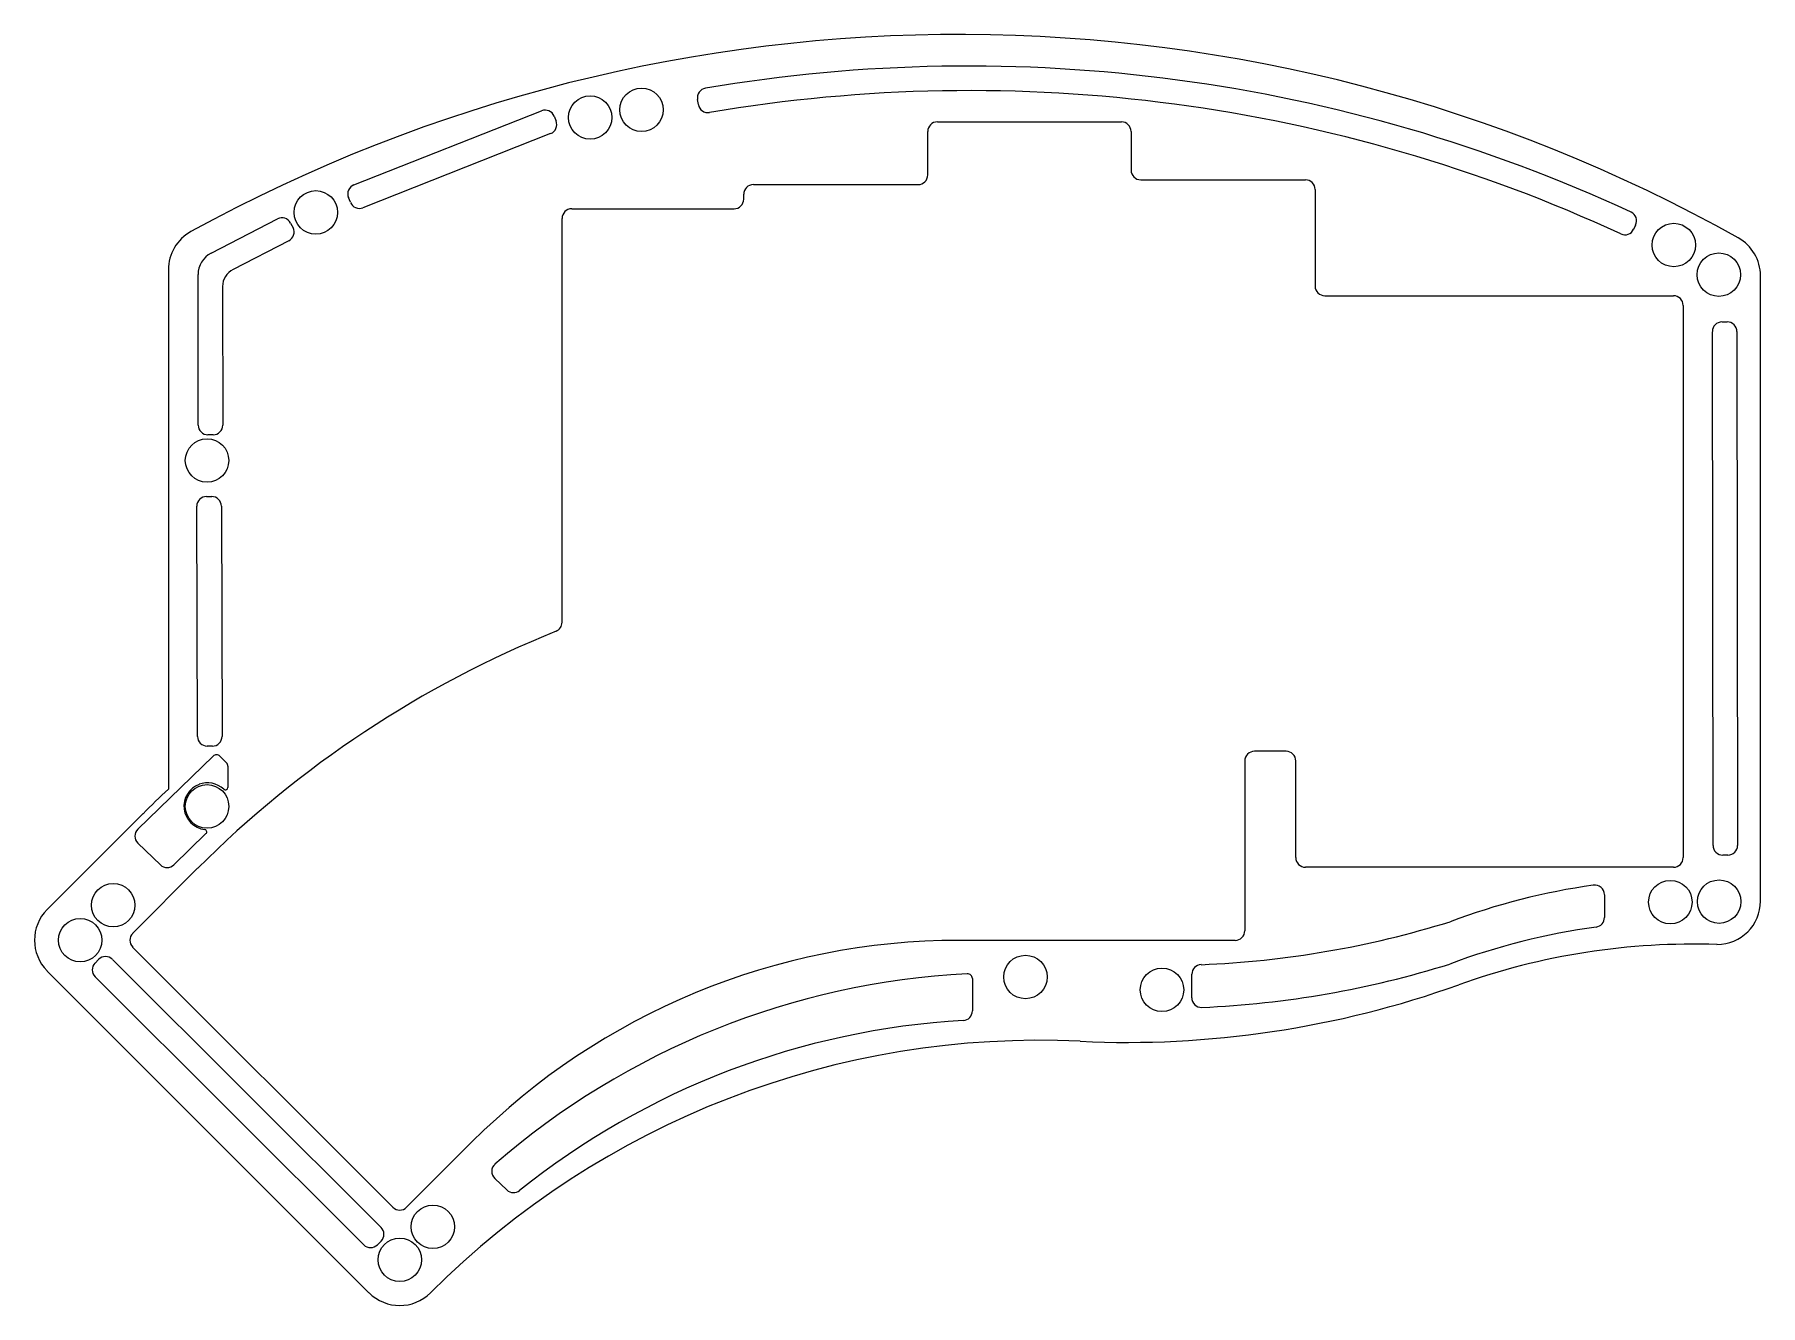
# Model space of a CAD drawing. Header units: millimetres. Extents: x -88 to 90, y -77 to 55.
import ezdxf

# ---------------------------------------------------------------- set-up
doc = ezdxf.new("R2010")
doc.units = ezdxf.units.MM
doc.layers.add('CUTOUTS', color=1, linetype='CONTINUOUS')
doc.layers.add('PERIMETER', color=5, linetype='CONTINUOUS')

msp = doc.modelspace()

# ---------------------------------------------------------------- linework, layer by layer
at = {"layer": 'CUTOUTS'}
for p, q in [((-55.34, 39.29), (-35.91, 46.96)), ((-19.67, 47.6), (-19.77, 48.14)), ((-34.61, 46.4), (-34.41, 45.9)), ((4.06, 40.32), (4.06, 44.82)), ((5.06, 45.82), (24.11, 45.82)), ((25.11, 44.82), (25.11, 40.82)), ((-34.97, 44.6), (-54.4, 36.93)), ((-13.99, 39.32), (3.06, 39.32)), ((26.11, 39.82), (43.16, 39.82)), ((-55.69, 37.49), (-55.9, 37.99)), ((-14.99, 37.82), (-14.99, 38.32)), ((44.16, 38.82), (44.16, 28.82)), ((-70.11, 32.24), (-63.24, 35.78)), ((-33.79, -5.97), (-33.79, 35.82)), ((-32.79, 36.82), (-15.99, 36.82)), ((-61.89, 35.34), (-61.64, 34.86)), ((77.34, 35.13), (77.13, 34.69)), ((-62.08, 33.52), (-67.84, 30.55)), ((-71.45, 14.43), (-71.47, 30.01)), ((-68.93, 28.77), (-68.91, 14.43)), ((45.16, 27.82), (81.26, 27.82)), ((82.26, 26.82), (82.26, -30.33)), ((86.28, 25.11), (86.82, 25.11)), ((85.35, -29.08), (85.28, 24.1)), ((87.82, 24.11), (87.89, -29.07)), ((-69.91, 13.43), (-70.45, 13.43)), ((-71.53, -17.79), (-71.6, 6.03)), ((-70.6, 7.04), (-70.06, 7.04)), ((-69.06, 6.04), (-68.99, -17.79)), ((-69.99, -18.79), (-70.53, -18.79)), ((41.16, -19.33), (37.88, -19.33)), ((-77.71, -27.39), (-69.91, -19.83)), ((-69.21, -19.84), (-68.53, -20.54)), ((-68.39, -20.88), (-68.39, -23.07)), ((36.88, -20.33), (36.88, -37.9)), ((42.16, -30.33), (42.16, -20.33)), ((-70.65, -27.85), (-73.98, -31.07)), ((-75.36, -31.08), (-77.71, -28.83)), ((86.89, -30.07), (86.35, -30.07)), ((-78.24, -38.18), (-71.51, -31.44)), ((81.26, -31.33), (43.16, -31.33)), ((74.1, -34.17), (74.11, -36.53)), ((35.88, -38.9), (7.3, -38.9)), ((-82.13, -41.25), (-81.76, -40.87)), ((-80.34, -40.87), (-52.52, -68.61)), ((-51.3, -66.53), (-78.24, -39.59)), ((-54.32, -70.41), (-82.13, -42.66)), ((8.68, -42.85), (8.68, -46.2)), ((31.39, -44.83), (31.4, -42.41)), ((-43.15, -59.8), (-49.89, -66.53)), ((-39.5, -64.73), (-40.76, -63.53)), ((-52.52, -70.02), (-52.9, -70.4))]:
    msp.add_line(p, q, dxfattribs=at)
for centre in [(-30.88, 46.27), (-25.56, 47.07), (-59.28, 36.45), (81.29, 33.07), (85.95, 30), (-70.54, 10.77), (-70.54, -25.03), (-80.25, -35.26), (80.93, -34.94), (85.98, -34.89), (-83.67, -38.88), (14.18, -42.69), (28.31, -44.02), (-47.16, -68.54), (-50.59, -71.96)]:
    msp.add_circle(centre, 2.25, dxfattribs=at)
for centre, radius, start, end in [((8.28, -111.58), 163.17, 65.1467, 99.6065), ((-18.78, 48.31), 1, 99.6065, 189.9325), ((8.39, -111.6), 160.65, 65.1854, 99.6414), ((-35.54, 46.03), 1, 22.1939, 111.5196), ((-18.69, 47.77), 1, 189.9325, 279.6414), ((-35.34, 45.53), 1, -68.4804, 22.1939), ((5.06, 44.82), 1, 90, 180), ((24.11, 44.82), 1, 0, 90), ((-13.99, 38.32), 1, 90, 180), ((3.06, 40.32), 1, -90, 0), ((26.11, 40.82), 1, 180, 270), ((43.16, 38.82), 1, 0, 90), ((-54.97, 38.36), 1, 111.5196, 202.1962), ((-15.99, 37.82), 1, -90, 0), ((-62.78, 34.89), 1, 27.2436, 117.2436), ((-54.77, 37.86), 1, 202.1962, 291.5196), ((-32.79, 35.82), 1, 90, 180), ((76.44, 35.57), 1, -25.6768, 65.1467), ((-62.53, 34.41), 1, -62.7564, 27.2436), ((76.23, 35.13), 1, 245.1854, 334.3232), ((-68.97, 30.01), 2.5, 117.2436, 180.0673), ((-66.93, 28.77), 2, 117.2436, 180.0668), ((45.16, 28.82), 1, 180, 270), ((81.26, 26.82), 1, 0, 90), ((86.28, 24.11), 1, 90.106, 180.0721), ((86.82, 24.11), 1, 0.0721, 90.106), ((-70.45, 14.43), 1, 180.0673, 270.1064), ((-69.91, 14.43), 1, -89.8936, 0.0668), ((-70.6, 6.04), 1, 90.1039, 180.1584), ((-70.06, 6.04), 1, 0.1584, 90.1039), ((7.3, -110.25), 111.45, 111.9806, 135), ((-34.79, -5.97), 1, 291.9806, 360), ((-70.53, -17.79), 1, 180.1584, 270.1066), ((-69.99, -17.79), 1, -89.8934, 0.1584), ((37.88, -20.33), 1, 90, 180), ((41.16, -20.33), 1, 0, 90), ((-69.56, -20.19), 0.5, 44.0993, 134.0993), ((-68.89, -20.88), 0.5, 0, 44.0993), ((-70.51, -25.02), 2.42, 110.5218, 263.4084), ((-70.49, -25.08), 2.49, 47.4945, 110.5218), ((-68.64, -23.07), 0.25, -132.5055, 0), ((-77.01, -28.11), 1, 134.0993, 226.1507), ((-70.82, -27.67), 0.25, -45.9007, 83.4084), ((43.16, -30.33), 1, 180, 270), ((81.26, -30.33), 1, -90, 0), ((86.35, -29.07), 1, 180.0721, 270.106), ((86.89, -29.07), 1, -89.894, 0.0721), ((-74.67, -30.36), 1, 226.1507, 314.0993), ((82.9, -103.03), 70.55, 98.1018, 110.555), ((73.1, -34.17), 1, 0.1454, 98.1018), ((28.25, 59.36), 100.86, 272.3355, 287.2318), ((73.11, -36.53), 1, -82.1906, 0.1454), ((-77.53, -38.88), 1, 135, 225), ((7.3, -110.25), 71.35, 90, 135), ((35.88, -37.9), 1, -90, 0), ((82.83, -107.42), 70.55, 97.8094, 110.5241), ((-81.05, -41.57), 1, 45.0811, 135.0735), ((-81.43, -41.95), 1, 135.0735, 225.0705), ((12.33, -123.21), 80.97, 92.9587, 130.9483), ((8.18, -42.85), 0.5, 0, 92.9587), ((32.4, -42.41), 1, 92.3355, 179.6284), ((28, 55.04), 100.98, 272.5169, 287.3403), ((7.68, -46.2), 1, -86.7232, 0), ((32.39, -44.84), 1, 179.6284, 272.5169), ((12.37, -128.03), 80.97, 93.2768, 128.6361), ((-40.07, -62.81), 1, 130.9483, 226.4772), ((-38.81, -64.01), 1, 226.4772, 308.6361), ((-50.59, -65.82), 1, 225, 315), ((-53.23, -69.31), 1, -44.894, 45.0811), ((-53.61, -69.7), 1, 225.0705, 315.106)]:
    msp.add_arc(centre, radius, start, end, dxfattribs=at)
at = {"layer": 'PERIMETER'}
for p, q in [((-74.54, 30.51), (-74.54, -23.24)), ((90.26, -34.83), (90.26, 29.89)), ((-77.16, -25.78), (-87.08, -35.7)), ((-87.08, -42.07), (-53.78, -75.37))]:
    msp.add_line(p, q, dxfattribs=at)
for centre, radius, start, end in [((7.3, -110.25), 165.11, 60.756, 118.7864), ((-70.04, 30.51), 4.5, 118.7864, 180), ((85.76, 29.89), 4.5, 0, 60.756), ((7.3, -110.25), 119.45, 133.2462, 135), ((-83.9, -38.88), 4.5, 135, 225), ((85.76, -34.83), 4.5, -90, 0), ((83.27, -111.26), 71.97, 88.0147, 109.6861), ((24.65, 52.57), 102.03, 267.3058, 289.6875), ((15.66, -138.44), 89.2, 87.3058, 134.9997), ((-50.59, -72.19), 4.5, 225, 314.9999)]:
    msp.add_arc(centre, radius, start, end, dxfattribs=at)

doc.saveas('drawing.dxf')
